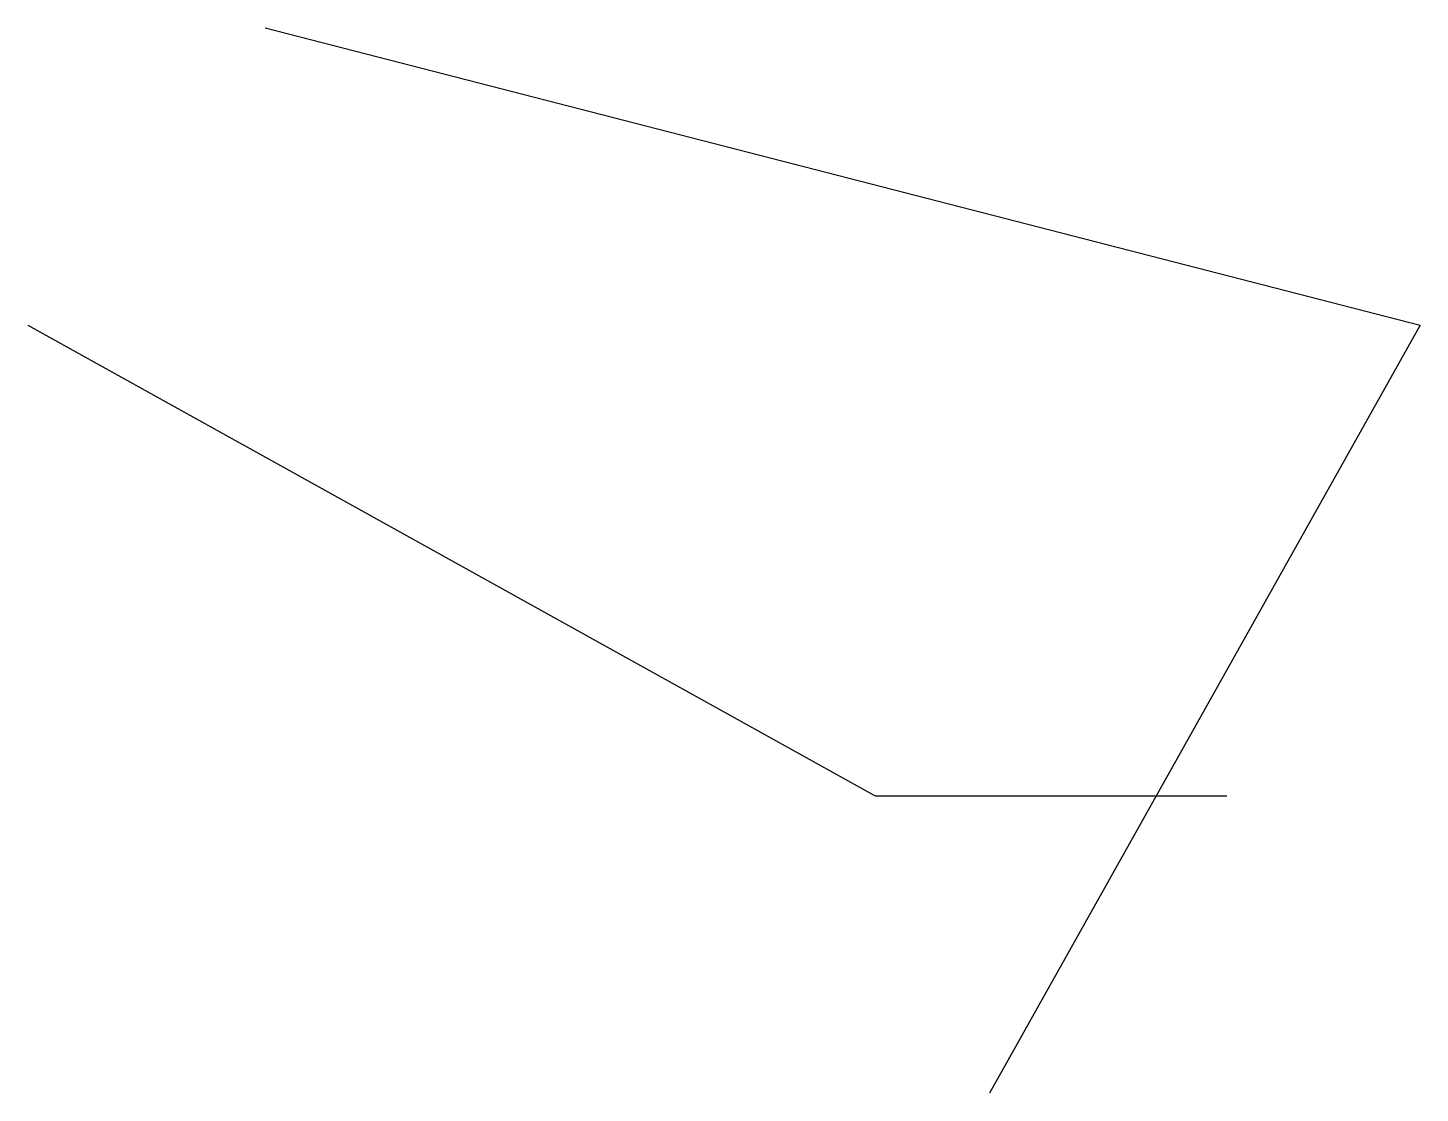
# Model space of a CAD drawing. Header units: millimetres. Extents: x 4 to 116, y 9 to 95.
import ezdxf

# ---------------------------------------------------------------- set-up
doc = ezdxf.new("R2010")
doc.units = ezdxf.units.MM
doc.layers.add('2', color=2, linetype='Continuous')
doc.layers.add('4', color=66, linetype='Continuous')

msp = doc.modelspace()

# ---------------------------------------------------------------- linework, layer by layer
at = {"layer": '2'}
msp.add_polyline3d([(22.76, 95, 12), (116, 71, 26), (81.24, 9, 12)], dxfattribs=at)
at = {"layer": '4'}
msp.add_polyline3d([(3.6, 71, 24), (72, 33, 24), (100.4, 33, 0)], dxfattribs=at)

doc.saveas('drawing.dxf')
